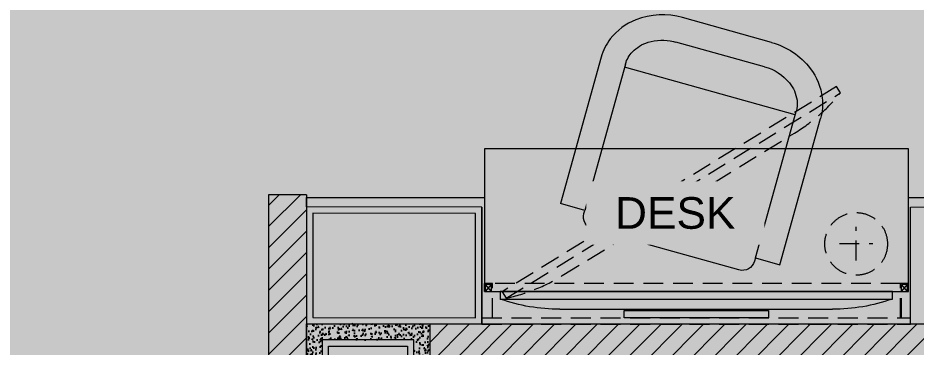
# Model space of a CAD drawing. Header units: millimetres. Extents: x -18512 to 101824, y -95768 to 52898.
# Drawn here: x 71976 to 74814, y -54762 to -53722 of the extents above; entities that cross this region are included whole.
import ezdxf

# ---------------------------------------------------------------- set-up
doc = ezdxf.new("R2010")
doc.units = ezdxf.units.MM
doc.header["$LTSCALE"] = 25
doc.linetypes.add('DASHED', pattern=[0.75, 0.5, -0.25])
doc.layers.get('0').update_dxf_attribs({"color": 254, "lineweight": 0})
for name, color, linetype, lineweight in [('_FW_FUR_FIXED', 62, 'Continuous', 0), ('I-FLR-TILE', 253, 'Continuous', 9), ('I-WALL', 2, 'Continuous', 9), ('WD-PS-TEXT-1', 2, 'Continuous', 13)]:
    doc.layers.add(name, color=color, linetype=linetype, lineweight=lineweight)
for name, color, linetype in [('AR WALL HATCH', 8, 'Continuous'), ('HAT', 8, 'Continuous'), ('WD-FURNITURE-1', 1, 'Continuous')]:
    doc.layers.add(name, color=color, linetype=linetype)
doc.styles.add('TEXT-MS-100', font='arial.ttf', dxfattribs={"height": 100})
pattern_1 = [(225, (9411.8, 69501.06), (33.67596, -33.67596), [])]

# ---------------------------------------------------------------- blocks, each defined once
blk = doc.blocks.new('Individual 55 plan')
at = {"color": 2}
blk.add_line((709.37, 123.94), (890, 123.94), dxfattribs=at)
at = {"color": 1}
for points in [[(752, 124.89), (847.69, 124.89), (847.69, 129.76), (752, 129.76)], [(759.26, 124.89), (756.53, 124.89), (756.53, 123.94), (759.26, 123.94)], [(843.16, 124.89), (840.43, 124.89), (840.43, 123.94), (843.16, 123.94)]]:
    blk.add_lwpolyline(points, close=True, dxfattribs=at)
at = {"color": 2}
blk.add_lwpolyline([(929.87, 112.21), (669.8, 112.21), (669.8, 117.26), (929.87, 117.26)], close=True, dxfattribs=at)
for centre, start, end in [((708.55, 8.32), 89.59605, 109.58416), ((890.81, 8.32), 70.41584, 90.40395)]:
    blk.add_arc(centre, 115.63, start, end, dxfattribs=at)
blk = doc.blocks.new('A$Ce7ac1099')
at = {"layer": '_FW_FUR_FIXED'}
for p, q in [((-530.5, 360), (-50.5, 360)), ((-50.5, 280), (-50.5, 360)), ((-530.5, 280), (-50.5, 280)), ((-520, -280), (-520, 280)), ((-40, 280), (-50.5, 280)), ((0, -240), (0, 240)), ((-720, -145.7), (-720, 145.7)), ((-640, -145.7), (-640, 145.7)), ((-50.5, -280), (-530.5, -280)), ((-50.5, -280), (-40, -280)), ((-50.5, -280), (-50.5, -360)), ((-50.5, -360), (-530.5, -360))]:
    blk.add_line(p, q, dxfattribs=at)
for points in [[(-720, 145.7, -0.164031), (-674, 285.9, -0.133131), (-594.2, 347.6, -0.098116), (-530.5, 360)], [(-530.5, 280, 0.127666), (-573.5, 269.1, 0.126943), (-615.6, 229.9, 0.135914), (-639.8, 153.1, 0.01049), (-640, 145.7)], [(-720, -145.7, 0.164031), (-674, -285.9, 0.133131), (-594.2, -347.6, 0.098116), (-530.5, -360)], [(-640, -145.7, 0.158507), (-612.1, -235, 0.132455), (-566.4, -272.6, 0.106378), (-530.5, -280)]]:
    blk.add_lwpolyline(points, format="xyb", dxfattribs=at)
for centre, start, end in [((-40, 240), 360, 90), ((-40, -240), 270, 360)]:
    blk.add_arc(centre, 40, start, end, dxfattribs=at)

msp = doc.modelspace()

# ---------------------------------------------------------------- hatches: boundary and pattern name
at = {"layer": 'AR WALL HATCH', "lineweight": 5}
h = msp.add_hatch(dxfattribs=at)
h.set_pattern_fill('ANSI31', color=256, scale=15, angle=90, style=0)
h.set_pattern_definition(pattern_1)
h.paths.add_polyline_path([(72767.8, -56340.5), (72887.8, -56340.5), (72887.8, -54280.2), (72767.8, -54280.2)])
h = msp.add_hatch(dxfattribs=at)
h.set_pattern_fill('ANSI31', color=256, scale=15, angle=90, style=0)
h.set_pattern_definition(pattern_1)
h.paths.add_polyline_path([(73277.8, -54688.7), (73277.8, -54838.7), (75207.8, -54838.7, -0.307937), (75173, -54787.5), (75121.5, -54787.5), (75121.5, -54824.6), (75041, -54824.6, -0.414214), (75026, -54809.6), (75026, -54754.6, -0.226077), (75031.5, -54743), (75018, -54743), (75018, -54803), (75003, -54803), (75003, -54787), (74995, -54787), (74995, -54759), (75003, -54759), (75003, -54722), (74942, -54722), (74942, -54713), (75014, -54713), (75514, -54713), (75514, -54722), (75453, -54722), (75453, -54759), (75461, -54759), (75461, -54787), (75453, -54787), (75453, -54803), (75438, -54803), (75438, -54743), (75424.4, -54743, -0.226077), (75430, -54754.6), (75430, -54809.6, -0.414214), (75415, -54824.6), (75415, -54824.6), (75334.5, -54824.6), (75334.5, -54830.5, -0.691135), (75331, -54831.8), (75331, -54832.5), (75332.5, -54832.5, 0.414173), (75334.5, -54830.5), (75334.5, -54787.5), (75283, -54787.5, -0.307937), (75248.2, -54838.7), (75653.1, -54838.7), (75653.1, -54688.7)])
at = {"layer": 'HAT'}
h = msp.add_hatch(dxfattribs=at)
h.set_pattern_fill('AR-CONC', color=256, scale=0.2, angle=180, style=0)
h.set_pattern_definition([(230, (64904.394, -98658.664), (-36.436934, 3.187817), [3.81, -41.91]), (175, (64904.394, -98658.664), (7.048565, -38.21133), [3.048, -33.528]), (280.451, (64901.358, -98658.4), (-29.3885, -35.023338), [3.238, -35.618]), (226.1842, (64904.394, -98668.824), (-54.21581, 8.408466), [5.715, -62.865]), (276.6356, (64899.876, -98668.123), (-47.48085, -49.48511), [4.857, -53.427]), (171.184, (64904.394, -98668.824), (-47.48092, -49.485024), [4.572, -50.292]), (201, (64899.314, -98666.284), (-30.322976, 20.453104), [3.81, -41.91]), (146, (64899.314, -98666.284), (-12.360406, -36.837593), [3.048, -33.528]), (251.4514, (64896.787, -98664.58), (-42.683298, -16.384572), [3.238, -35.618]), (217.5, (64904.394, -98658.664), (-0.6177207, -16.9110078), [0, -33.1216, 0, -34.036, 0, -33.655]), (187.5, (64904.394, -98658.664), (-13.3639325, -20.036115), [0, -19.4056, 0, -32.3596, 0, -12.827]), (147.5, (64915.723, -98658.664), (-27.118119, 1.145749), [0, -12.7, 0, -39.624, 0, -52.578]), (137.5, (64920.803, -98658.664), (-29.625836, -5.085298), [0, -16.51, 0, -26.3144, 0, -37.338])])
h.paths.add_polyline_path([(72887.8, -54838.7), (72887.8, -54688.7), (73277.8, -54688.7), (73277.8, -54838.7), (73227.8, -54838.7), (73227.8, -54738.7), (72937.8, -54738.7), (72937.8, -54838.7)])

# ---------------------------------------------------------------- linework, layer by layer
at = {"layer": '_FW_FUR_FIXED', "color": 9, "linetype": 'DASHED', "ltscale": 5}
for p, q in [((73696.6, -54535.8, 182041.4), (74430.6, -54085.5, 182041.4)), ((74625.1, -54487.8, 182041.4), (74625.1, -54381.8, 182041.4)), ((74572.1, -54434.8, 182041.4), (74678.1, -54434.8, 182041.4)), ((73450.5, -54585.8, 182041.4), (73450.5, -54560.8, 182041.4)), ((73475.5, -54560.8, 182041.4), (73450.5, -54560.8, 182041.4)), ((73453.5, -54585.8, 182041.4), (73453.5, -54563.8, 182041.4)), ((73472.5, -54563.8, 182041.4), (73453.5, -54563.8, 182041.4)), ((73453.5, -54585.8, 182041.4), (73472.5, -54563.8, 182041.4)), ((73472.5, -54585.8, 182041.4), (73453.5, -54563.8, 182041.4)), ((73472.5, -54585.8, 182041.4), (73472.5, -54563.8, 182041.4)), ((73475.5, -54669.5, 182041.4), (73475.5, -54560.8, 182041.4)), ((74765.5, -54560.8, 182041.4), (73475.5, -54560.8, 182041.4)), ((74765.5, -54669.5, 182041.4), (74765.5, -54560.8, 182041.4)), ((74790.5, -54560.8, 182041.4), (74765.5, -54560.8, 182041.4)), ((74787.5, -54563.8, 182041.4), (74768.5, -54563.8, 182041.4)), ((74768.5, -54585.8, 182041.4), (74787.5, -54563.8, 182041.4)), ((74787.5, -54585.8, 182041.4), (74768.5, -54563.8, 182041.4)), ((74768.5, -54585.8, 182041.4), (74768.5, -54563.8, 182041.4)), ((74787.5, -54585.8, 182041.4), (74787.5, -54563.8, 182041.4)), ((74790.5, -54585.8, 182041.4), (74790.5, -54560.8, 182041.4)), ((74768.5, -54669.5, 182041.4), (74768.5, -54585.8, 182041.4)), ((73442.5, -54669.5, 182041.4), (74797.1, -54669.5, 182041.4)), ((73442.5, -54689, 0), (74797.1, -54689, -372325.4))]:
    msp.add_line(p, q, dxfattribs=at)
at = {"layer": '_FW_FUR_FIXED'}
for p, q in [((72887.8, -54288.7, -3721.3), (73450.5, -54289.1, 0)), ((72887.8, -54318.9, -185762.7), (72887.8, -54288.7, -3721.3)), ((74790.5, -54289.1, -5698.7), (75353.2, -54288.8, -186162.7)), ((73442.5, -54319.2, 0), (73442.5, -54689, 0))]:
    msp.add_line(p, q, dxfattribs=at)
at = {"layer": '_FW_FUR_FIXED', "color": 9, "linetype": 'DASHED', "ltscale": 5, "elevation": 182041.4}
for points in [[(74563.4, -53938.4), (73506.5, -54586.8), (73519.1, -54607.3), (74576, -53958.9)], [(73901.7, -54415.3), (73890.6, -54422.1), (73888.2, -54418.2), (73899.3, -54411.4)]]:
    msp.add_lwpolyline(points, close=True, dxfattribs=at)
at = {"layer": '_FW_FUR_FIXED'}
for points, elevation in [([(73450.5, -54135.8), (73450.5, -54585.8), (74790.5, -54585.8), (74790.5, -54135.8)], 0), ([(72887.8, -54688.7), (73442.5, -54689), (73442.5, -54319.2), (72887.8, -54318.9)], -182041.4), ([(72907.8, -54668.7), (73422.5, -54669), (73422.5, -54339.2), (72907.8, -54338.9)], -182041.4), ([(74797.1, -54319.3), (75353.2, -54319), (75353.2, -54688.7), (74797.1, -54689)], 0)]:
    msp.add_lwpolyline(points, close=True, dxfattribs=dict(at, elevation=elevation))
at = {"layer": '_FW_FUR_FIXED', "color": 9, "linetype": 'DASHED', "ltscale": 5}
msp.add_circle((74625.1, -54435.8, 182041.4), 99, dxfattribs=at)
for centre, start, end in [((74145.7, -53613.6, 182041.4), 301.1246, 321.1127), ((73405, -54068, 182041.4), 281.9444, 301.9325)]:
    msp.add_arc(centre, 551.2, start, end, dxfattribs=at)
at = {"layer": 'I-FLR-TILE', "lineweight": 13}
msp.add_lwpolyline([(73207.8, -54858.7), (73227.8, -54838.7), (73227.8, -54738.7), (72937.8, -54738.7), (72937.8, -54838.7), (72957.8, -54858.7), (72957.8, -54758.7), (73207.8, -54758.7), (73207.8, -54858.7)], dxfattribs=at)
at = {"layer": 'I-WALL'}
for p, q in [((72887.8, -54280.2), (72767.8, -54280.2)), ((72767.8, -54280.2), (72767.8, -56340.5)), ((72887.8, -54280.2), (72887.8, -55999)), ((73277.8, -54688.7, 0), (75653.1, -54688.7, 0))]:
    msp.add_line(p, q, dxfattribs=at)
at = {"layer": 'I-WALL', "color": 6}
msp.add_line((72887.8, -54288.7, -3721.3), (72887.8, -54289, -4121.3), dxfattribs=at)
at = {"layer": 'I-WALL'}
msp.add_lwpolyline([(72887.8, -54838.7), (72887.8, -54688.7), (73277.8, -54688.7), (73277.8, -54838.7), (73227.8, -54838.7), (73227.8, -54738.7), (72937.8, -54738.7), (72937.8, -54838.7), (72887.8, -54838.7)], dxfattribs=at)

# ---------------------------------------------------------------- block references
at = {"layer": '_FW_FUR_FIXED', "color": 9, "linetype": 'DASHED', "ltscale": 5, "xscale": -4.767440114139822, "yscale": 4.767440114139822, "zscale": 4.767440114139822, "rotation": 180}
msp.add_blockref('Individual 55 plan', (70307.2, -54050.9, 182041.4), dxfattribs=at)
at = {"layer": 'WD-FURNITURE-1', "ltscale": 0.2, "xscale": -1, "rotation": 74.430933020227}
msp.add_blockref('A$Ce7ac1099', (74023.6, -54453.6, 182041.4), dxfattribs=at)

# ---------------------------------------------------------------- next in the draw order: texts
at = {"layer": 'WD-PS-TEXT-1', "insert": (74053.4, -54338.7, 0), "char_height": 100, "width": 462.591, "attachment_point": 5, "style": 'TEXT-MS-100', "bg_fill": 2}
msp.add_mtext('DESK', dxfattribs=at)

# ---------------------------------------------------------------- next in the draw order: hatches: boundary and pattern name
at = {"transparency": 33554523}
h = msp.add_hatch(color=9, dxfattribs=at)
h.dxf.hatch_style = 1
edge = h.paths.add_edge_path(flags=16)
edge.add_arc((124671, -51457.4), 51648, 179.63567, 180.36433, ccw=False)
edge.add_line((73024, -51128.9), (73024, -51785.8))
h.paths.add_polyline_path([(70753.1, -58307), (70753.1, -50652.4), (75953.1, -50652.4), (75953.1, -58307)])
edge = h.paths.add_edge_path(flags=16)
edge.add_arc((-664.9, -51457.4), 73689.6, -0.255351, 0.255351, ccw=False)
edge.add_line((73024, -51785.8), (73024, -51128.9))

doc.saveas('drawing.dxf')
